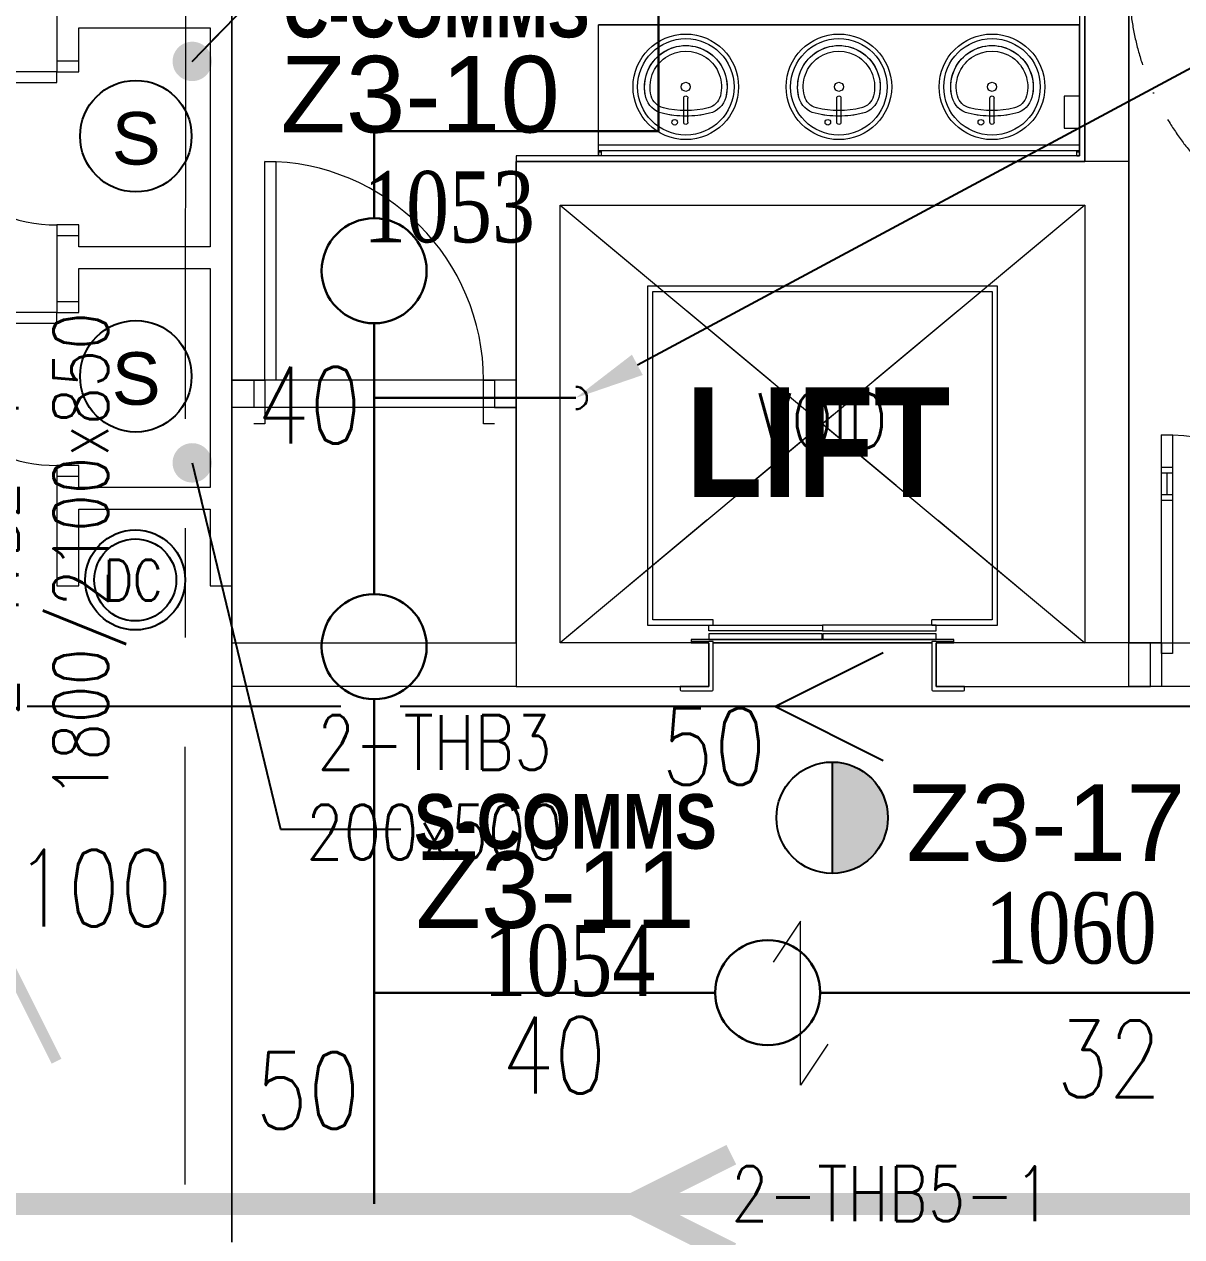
# Model space of a CAD drawing. Header units: millimetres. Extents: x -47219 to 440296, y -79832 to 7189.
# Drawn here: x 6132 to 11425, y -24550 to -19008 of the extents above; entities that cross this region are included whole.
import ezdxf
from ezdxf import colors
from ezdxf.entities.mleader import LeaderData, LeaderLine
from ezdxf.math import Vec2, Vec3

# ---------------------------------------------------------------- set-up
doc = ezdxf.new("R2010")
doc.units = ezdxf.units.MM
for name, pattern in [('BLK_2 - 3RD STOREY  LOWER ROOF PLAN-archi clean_25 SEPT 2024$0$1599_DB_A_BLK2_HQ_R21-3RD STOREY 230517$0$IDA - Hidden 2-1', [750, 500, -250]), ('BLK_2 - 3RD STOREY  LOWER ROOF PLAN-archi clean_25 SEPT 2024$0$1599_DB_A_BLK2_HQ_R21-3RD STOREY 230517$0$IDA_Stair Clear', [675, 400, -137.5, 0, -137.5]), ('BLK_2 - 3RD STOREY  LOWER ROOF PLAN-archi clean_25 SEPT 2024$0$IDA - Grid Line', [3500, 2000, -500, 500, -500]), ('BLK_2 - 3RD STOREY  LOWER ROOF PLAN-archi clean_25 SEPT 2024$0$IDA - Hidden 2-1', [750, 500, -250]), ('BLK_2 - 3RD STOREY  LOWER ROOF PLAN-archi clean_25 SEPT 2024$0$IDA_Stair Clear', [675, 400, -137.5, 0, -137.5])]:
    doc.linetypes.add(name, pattern=pattern)
for name, color, linetype in [('ADRESS', 42, 'Continuous'), ('ANNOTATION', 7, 'Continuous'), ('M-_FIREHEAT_E-', 1, 'Continuous'), ('M-_FIRESMOKE_E-', 1, 'Continuous'), ('M-_FIRESPRK_T-', 7, 'Continuous'), ('M-FIRE----_E-', 12, 'Continuous'), ('M_HR PIPE', 3, 'Continuous'), ('ROOMNAME', 7, 'Continuous'), ('ZONENAME', 152, 'Continuous')]:
    doc.layers.add(name, color=color, linetype=linetype)
for name, color, linetype, lineweight in [('BLK_2 - 3RD STOREY  LOWER ROOF PLAN-archi clean_25 SEPT 2024$0$1599_DB_A_BLK2_HQ_R21-3RD STOREY 230517$0$A-_DETA----_ED-3', 8, 'BLK_2 - 3RD STOREY  LOWER ROOF PLAN-archi clean_25 SEPT 2024$0$1599_DB_A_BLK2_HQ_R21-3RD STOREY 230517$0$IDA_Stair Clear', 9), ('BLK_2 - 3RD STOREY  LOWER ROOF PLAN-archi clean_25 SEPT 2024$0$1599_DB_A_BLK2_HQ_R21-3RD STOREY 230517$0$A-_DETA----_ED-4', 8, 'BLK_2 - 3RD STOREY  LOWER ROOF PLAN-archi clean_25 SEPT 2024$0$1599_DB_A_BLK2_HQ_R21-3RD STOREY 230517$0$IDA - Hidden 2-1', 9), ('BLK_2 - 3RD STOREY  LOWER ROOF PLAN-archi clean_25 SEPT 2024$0$1599_DB_A_BLK2_HQ_R21-3RD STOREY 230517$0$A-_DOOR----_E', 8, 'Continuous', 9), ('BLK_2 - 3RD STOREY  LOWER ROOF PLAN-archi clean_25 SEPT 2024$0$1599_DB_A_BLK2_HQ_R21-3RD STOREY 230517$0$A-_DOOR----_E-1', 8, 'Continuous', 9), ('BLK_2 - 3RD STOREY  LOWER ROOF PLAN-archi clean_25 SEPT 2024$0$1599_DB_A_BLK2_HQ_R21-3RD STOREY 230517$0$A-_FURT----_E', 8, 'Continuous', 9), ('BLK_2 - 3RD STOREY  LOWER ROOF PLAN-archi clean_25 SEPT 2024$0$1599_DB_A_BLK2_HQ_R21-3RD STOREY 230517$0$M-_SANIFIXR_E', 8, 'Continuous', 9), ('BLK_2 - 3RD STOREY  LOWER ROOF PLAN-archi clean_25 SEPT 2024$0$A-_DETA----_ED-2', 8, 'BLK_2 - 3RD STOREY  LOWER ROOF PLAN-archi clean_25 SEPT 2024$0$IDA_Stair Clear', 9), ('BLK_2 - 3RD STOREY  LOWER ROOF PLAN-archi clean_25 SEPT 2024$0$A-_DETA----_ED-3', 8, 'BLK_2 - 3RD STOREY  LOWER ROOF PLAN-archi clean_25 SEPT 2024$0$IDA - Hidden 2-1', 9), ('BLK_2 - 3RD STOREY  LOWER ROOF PLAN-archi clean_25 SEPT 2024$0$A-_DOOR----_E', 8, 'Continuous', 9), ('BLK_2 - 3RD STOREY  LOWER ROOF PLAN-archi clean_25 SEPT 2024$0$A-_DOOR----_E-1', 8, 'Continuous', 9), ('BLK_2 - 3RD STOREY  LOWER ROOF PLAN-archi clean_25 SEPT 2024$0$A-_WALL----_E', 8, 'Continuous', 9), ('BLK_2 - 3RD STOREY  LOWER ROOF PLAN-archi clean_25 SEPT 2024$0$S-_ANOTGRID_E-1', 8, 'BLK_2 - 3RD STOREY  LOWER ROOF PLAN-archi clean_25 SEPT 2024$0$IDA - Grid Line', 9), ('M-_SPRKPIEX_E-', 1, 'Continuous', 30), ('NW_BEAM AND COLUMN', 134, 'Continuous', 5), ('S-_LINE----_N-', 140, 'Continuous', 18), ('S-TEXT', 140, 'Continuous', 18)]:
    doc.layers.add(name, color=color, linetype=linetype, lineweight=lineweight)
doc.styles.add('BLK_2 - 3RD STOREY  LOWER ROOF PLAN_12 JUNE 2024$0$Arial Narrow_B_1', font='ARIALNB.TTF', dxfattribs={"height": 500})
doc.styles.add('BLK_2 - 3RD STOREY  LOWER ROOF PLAN_12 JUNE 2024$0$Arial Narrow_B_3', font='ARIALNB.TTF', dxfattribs={"height": 375})
doc.styles.add('RomanS_5', font='romans__.ttf', dxfattribs={"width": 0.8, "height": 250})
doc.styles.add('Simplex', font='SIMPLEX.shx', dxfattribs={"width": 0.8, "height": 2.5})
doc.styles.get("Standard").update_dxf_attribs({"font": 'arial.ttf'})
doc.styles.add('TIME', font='times.ttf', dxfattribs={"width": 0.8})
doc.styles.add('TW_Romans', font='romans.shx', dxfattribs={"width": 0.8})
doc.dimstyles.new('ROOM', dxfattribs={"dimscale": 1000, "dimtxt": 0.18, "dimasz": 0.18, "dimexe": 0.18, "dimexo": 0.0625, "dimgap": 0.09, "dimtad": 0, "dimtih": 1, "dimtoh": 1, "dimdec": 0, "dimzin": 0, "dimdsep": 46, "dimtxsty": 'Standard', "dimblk": 'OBLIQUE', "dimcen": 0.09, "dimadec": 0, "dimazin": 0, "dimtfac": 1, "dimtdec": 0, "dimtofl": 0, "dimtmove": 0, "dimatfit": 3, "dimldrblk": 'DOT', "dimfxl": 1, "dimtolj": 1, "dimtzin": 0, "dimarcsym": 0})

# ---------------------------------------------------------------- blocks, each defined once
blk = doc.blocks.new('Extinguisher')
at = {"layer": 'M-FIRE----_E-'}
for radius in [238, 195.4]:
    blk.add_circle((0, 0), radius, dxfattribs=at)
at = {"color": 7, "style": 'TW_Romans', "width": 0.8}
blk.add_text('DC', height=195, dxfattribs=at).set_placement((-151, -98.4))
blk = doc.blocks.new('3rd Structure')
at = {"layer": 'NW_BEAM AND COLUMN', "color": 8}
for p, q in [((-21350, 250), (-21350, -28550)), ((-21350, -28550), (-21350, 250)), ((-17450, -23610), (-17450, -18725)), ((-17250, -18725), (-17250, -23610)), ((-17250, -23610), (-20050, -23610)), ((-20050, -23610), (-20050, -26010)), ((-17250, -23610), (-17450, -23610)), ((-17250, -26010), (-17250, -23610)), ((-19850, -23810), (-17450, -25810)), ((-17450, -23810), (-19850, -25810)), ((-19850, -25810), (-19850, -23810)), ((-19850, -23810), (-17450, -23810)), ((-17450, -23810), (-17450, -25810)), ((-21350, -25810), (-20050, -25810)), ((-21350, -26010), (-21350, -25810)), ((-20050, -25810), (-20050, -26010)), ((-19170, -25810), (-19850, -25810)), ((-19170, -26010), (-19170, -25810)), ((-18130, -25810), (-18130, -26010)), ((-17450, -25810), (-18130, -25810)), ((-17250, -25810), (-14350, -25810)), ((-17250, -26010), (-17250, -25810)), ((-20050, -26010), (-21350, -26010)), ((-20050, -26010), (-19170, -26010)), ((-18130, -26010), (-17250, -26010)), ((-14350, -26010), (-17250, -26010)), ((-18750, -27082.7), (-18875, -27270.2)), ((-18750, -27832.7), (-18750, -27082.7)), ((-18625, -27645.2), (-18750, -27832.7))]:
    blk.add_line(p, q, dxfattribs=at)
at = {"layer": 'S-TEXT', "color": 8, "insert": (-22576.3, -25409.9), "char_height": 250, "width": 2959.115, "attachment_point": 2, "rotation": 90, "line_spacing_factor": 0.983083, "style": 'RomanS_5'}
blk.add_mtext('2-4VB2-4\\P1800/2100x850', dxfattribs=at)
at = {"layer": 'S-TEXT', "color": 8, "char_height": 250, "attachment_point": 2, "line_spacing_factor": 0.983083, "style": 'RomanS_5'}
for s, insert, width in [('VOID', (-18650, -24668.5), 786.253), ('2-THB3\\P200x500', (-20423.9, -26140.8), 1566.411), ('2-THB5-1\\P500x850', (-18335.2, -28203.1), 2005.25)]:
    blk.add_mtext(s, dxfattribs=dict(at, insert=insert, width=width))
blk = doc.blocks.new('fire0101')
at = {"color": 0, "linetype": 'Continuous'}
blk.add_circle((0, 0), 100, dxfattribs=at)
blk = doc.blocks.new('SMOKE')
at = {"layer": 'M-_FIRESMOKE_E-'}
blk.add_circle((0, 0), 254.7, dxfattribs=at)
blk.add_text('S', height=240, dxfattribs=at).set_placement((-110, -130))
blk = doc.blocks.new('_Dot')
at = {"color": 0, "linetype": 'ByBlock', "lineweight": -2}
blk.add_line((-0.5, 0), (-1, 0), dxfattribs=at)
at = {"color": 0, "linetype": 'ByBlock', "const_width": 0.5}
blk.add_lwpolyline([(-0.25, 0, 1), (0.25, 0, 1)], format="xyb", close=True, dxfattribs=at)
blk = doc.blocks.new('_Oblique')
at = {"color": 0, "linetype": 'ByBlock', "lineweight": -2}
blk.add_line((-0.5, -0.5), (0.5, 0.5), dxfattribs=at)
blk = doc.blocks.new('HEAT')
at = {"layer": 'M-_FIREHEAT_E-'}
h = blk.add_hatch(color=256, dxfattribs=at)
h.dxf.hatch_style = 1
h.paths.add_polyline_path([(254.7, 0, 0.414214), (0, 254.7), (0, -254.7, 0.414214)])
blk.add_line((0, 254.7), (0, -254.7), dxfattribs=at)
blk.add_circle((0, 0), 254.7, dxfattribs=at)
blk = doc.blocks.new('BLK_2 - 3RD STOREY  LOWER ROOF PLAN-archi clean_25 SEPT 2024$0$1599_DB_A_BLK2_HQ_R21-3RD STOREY 230517$0$IDA - F - Single - Swing - 1100L X 2200H - B2-TD01-3251066-LINKVIEW_BLK2_3RD STOREY')
at = {"layer": 'BLK_2 - 3RD STOREY  LOWER ROOF PLAN-archi clean_25 SEPT 2024$0$1599_DB_A_BLK2_HQ_R21-3RD STOREY 230517$0$A-_DOOR----_E'}
for p, q in [((-550, 137.5), (-500, 137.5)), ((-500, 137.5), (-500, -62.5)), ((500, 137.5), (550, 137.5)), ((500, -62.5), (500, 137.5)), ((-500, -62.5), (-550, -62.5)), ((450, -62.5), (500, -62.5)), ((450, -1062.5), (450, -62.5)), ((500, -62.5), (500, -1062.5)), ((550, -62.5), (500, -62.5)), ((500, -1062.5), (450, -1062.5))]:
    blk.add_line(p, q, dxfattribs=at)
blk.add_arc((500, -62.5), 1000, 180, 270, dxfattribs=at)
blk = doc.blocks.new('BLK_2 - 3RD STOREY  LOWER ROOF PLAN-archi clean_25 SEPT 2024$0$1599_DB_A_BLK2_HQ_R21-3RD STOREY 230517$0$IDA - 2D Void - Line Type_IDA - Hidden 2-1-3564702-LINKVIEW_BLK2_3RD STOREY')
at = {"layer": 'BLK_2 - 3RD STOREY  LOWER ROOF PLAN-archi clean_25 SEPT 2024$0$1599_DB_A_BLK2_HQ_R21-3RD STOREY 230517$0$A-_DETA----_ED-4'}
for p, q in [((2400, 2000), (0, 0)), ((0, 2000), (2400, 0))]:
    blk.add_line(p, q, dxfattribs=at)
blk = doc.blocks.new('BLK_2 - 3RD STOREY  LOWER ROOF PLAN-archi clean_25 SEPT 2024$0$1599_DB_A_BLK2_HQ_R21-3RD STOREY 230517$0$IDA - Stair Turning Space - 1250-2832024-LINKVIEW_BLK2_3RD STOREY')
at = {"layer": 'BLK_2 - 3RD STOREY  LOWER ROOF PLAN-archi clean_25 SEPT 2024$0$1599_DB_A_BLK2_HQ_R21-3RD STOREY 230517$0$A-_DETA----_ED-3'}
blk.add_line((0, -1250), (400, -1250), dxfattribs=at)
for centre, start, end in [((0, 0), 180, 270), ((400, 0), 270, 360)]:
    blk.add_arc(centre, 1250, start, end, dxfattribs=at)
blk = doc.blocks.new('BLK_2 - 3RD STOREY  LOWER ROOF PLAN-archi clean_25 SEPT 2024$0$1599_DB_A_BLK2_HQ_R21-3RD STOREY 230517$0$IDA - F - Single - Swing - VP - 1100L X 2200H - B2-FTD01 - 1HR-3249127-LINKVIEW_BLK2_3RD STOREY')
at = {"layer": 'BLK_2 - 3RD STOREY  LOWER ROOF PLAN-archi clean_25 SEPT 2024$0$1599_DB_A_BLK2_HQ_R21-3RD STOREY 230517$0$A-_DOOR----_E-1'}
for p, q in [((-550, 100), (-500, 100)), ((-500, 100), (-500, -100)), ((500, 100), (550, 100)), ((500, -50.8), (500, 100)), ((450, -50.8), (500, -50.8)), ((450, -1050.8), (450, -50.8)), ((500, -50.8), (500, -1050.8)), ((-500, -100), (-550, -100)), ((550, -100), (500, -100)), ((450, -750.8), (500, -750.8)), ((450, -775.8), (500, -775.8)), ((475, -875.8), (475, -775.8)), ((450, -875.8), (500, -875.8)), ((450, -900.8), (500, -900.8)), ((500, -1050.8), (450, -1050.8))]:
    blk.add_line(p, q, dxfattribs=at)
blk.add_arc((500, -50.8), 1000, 180, 270, dxfattribs=at)
blk = doc.blocks.new('BLK_2 - 3RD STOREY  LOWER ROOF PLAN-archi clean_25 SEPT 2024$0$1599_DB_A_BLK2_HQ_R21-3RD STOREY 230517$0$IDA - Elevator Door - 1000L X 2100H - 2HR-3619522-LINKVIEW_BLK2_3RD STOREY')
at = {"layer": 'BLK_2 - 3RD STOREY  LOWER ROOF PLAN-archi clean_25 SEPT 2024$0$1599_DB_A_BLK2_HQ_R21-3RD STOREY 230517$0$A-_DOOR----_E'}
for p, q in [((800, 1730), (-800, 1730)), ((-800, 1730), (-800, 180)), ((800, 180), (800, 1730)), ((-775, 205), (-775, 1705)), ((-775, 1705), (775, 1705)), ((775, 1705), (775, 205)), ((-800, 180), (-500, 180)), ((-500, 205), (-775, 205)), ((-520, 155), (-520, 180)), ((-520, 180), (0, 180)), ((-500, 180), (-500, 205)), ((520, 180), (0, 180)), ((0, 180), (0, 155)), ((500, 180), (500, 205)), ((775, 205), (500, 205)), ((500, 180), (800, 180)), ((520, 155), (520, 180)), ((-520, 115), (-600, 115)), ((-600, 115), (-600, 105)), ((0, 155), (-520, 155)), ((-2, 140), (-520, 140)), ((-520, 140), (-520, 115)), ((-520, 115), (-2, 115)), ((-2, 115), (-2, 140)), ((2, 115), (-2, 115)), ((0, 155), (520, 155)), ((520, 140), (2, 140)), ((2, 140), (2, 115)), ((2, 115), (520, 115)), ((520, 115), (520, 140)), ((600, 115), (520, 115)), ((600, 105), (600, 115)), ((-500, 105), (-600, 105)), ((-600, 105), (-600, 100)), ((-500.5, 100), (500.5, 100)), ((-500, -115), (-500, 105)), ((600, 105), (500, 105)), ((500, 105), (500, -115)), ((600, 100), (600, 105)), ((-650, -100), (-650, -115)), ((650, -115), (650, -100)), ((-645, -120), (-505, -120)), ((505, -120), (645, -120))]:
    blk.add_line(p, q, dxfattribs=at)
for centre, start, end in [((-645, -115), 180, 270), ((-505, -115), 270, 360), ((505, -115), 180, 270), ((645, -115), 270, 0)]:
    blk.add_arc(centre, 5, start, end, dxfattribs=at)
blk = doc.blocks.new('BLK_2 - 3RD STOREY  LOWER ROOF PLAN-archi clean_25 SEPT 2024$0$1599_DB_A_BLK2_HQ_R21-3RD STOREY 230517$0$IDA - Mirror - MR - 1575mm-3890133-LINKVIEW_BLK2_3RD STOREY')
at = {"layer": 'BLK_2 - 3RD STOREY  LOWER ROOF PLAN-archi clean_25 SEPT 2024$0$1599_DB_A_BLK2_HQ_R21-3RD STOREY 230517$0$A-_FURT----_E'}
for p, q in [((-1087.5, -12.5), (-1087.5, 0)), ((1087.5, 0), (1087.5, -12.5)), ((-1100, -25), (1100, -25)), ((-1100, -50), (-1100, -25)), ((1100, -50), (-1100, -50)), ((1087.5, 0), (-1087.5, 0)), ((-1087.5, -25), (-1087.5, -12.5)), ((-1087.5, -25), (1087.5, -25)), ((1087.5, -12.5), (1087.5, -25)), ((1100, -25), (1100, -50))]:
    blk.add_line(p, q, dxfattribs=at)
blk = doc.blocks.new('BLK_2 - 3RD STOREY  LOWER ROOF PLAN-archi clean_25 SEPT 2024$0$1599_DB_A_BLK2_HQ_R21-3RD STOREY 230517$0$Sink_Vanity_Round - Basin-2972118-LINKVIEW_BLK2_3RD STOREY')
at = {"layer": 'BLK_2 - 3RD STOREY  LOWER ROOF PLAN-archi clean_25 SEPT 2024$0$1599_DB_A_BLK2_HQ_R21-3RD STOREY 230517$0$M-_SANIFIXR_E'}
for p, q in [((87.1, -247.1), (87.1, -136.3)), ((106.2, -247.1), (106.2, -136.3))]:
    blk.add_line(p, q, dxfattribs=at)
for centre, radius, start, end in [((96.7, -85.2), 241.3, 0, 180), ((96.7, -85.2), 241.3, 90, 270), ((96.7, -85.2), 220.6, 90, 270), ((96.7, -85.2), 241.3, 270, 90), ((96.7, -85.2), 220.6, 270, 90), ((96.7, -85.2), 188.7, 345.2115, 194.7885), ((96.7, -85.2), 188.7, 90, 194.7885), ((96.7, -85.2), 163.3, 345.2115, 194.7885), ((96.7, -85.2), 188.7, 345.2115, 90), ((96.7, -85.2), 241.3, 180, 0), ((96.7, -85.2), 20.6, 0, 180), ((96.7, -85.2), 20.6, 180, 0), ((12.4, -107.4), 101.6, 194.7885, 256.1035), ((12.4, -107.4), 101.6, 194.7885, 256.1035), ((12.4, -107.4), 76.2, 194.7885, 256.1035), ((96.7, -136.3), 9.52, 0, 180), ((180.9, -107.4), 76.2, 283.8965, 345.2115), ((180.9, -107.4), 101.6, 283.8965, 345.2115), ((180.9, -107.4), 101.6, 283.8965, 345.2115), ((96.7, 233), 452.3, 256.1035, 283.8965), ((96.7, 233), 452.3, 256.1035, 270), ((96.7, 233), 426.9, 256.1035, 283.8965), ((96.7, 233), 452.3, 270, 283.8965), ((96.7, -247.1), 9.52, 180, 0), ((147.5, -247.1), 12.7, 0, 180), ((147.5, -247.1), 12.7, 180, 0)]:
    blk.add_arc(centre, radius, start, end, dxfattribs=at)
blk = doc.blocks.new('BLK_2 - 3RD STOREY  LOWER ROOF PLAN-archi clean_25 SEPT 2024$0$1599_DB_A_BLK2_HQ_R21-3RD STOREY 230517$0$IDA - Vanity - Array - 3 Sink_2200L-3862115-LINKVIEW_BLK2_3RD STOREY')
at = {"layer": 'BLK_2 - 3RD STOREY  LOWER ROOF PLAN-archi clean_25 SEPT 2024$0$1599_DB_A_BLK2_HQ_R21-3RD STOREY 230517$0$M-_SANIFIXR_E'}
for p, q in [((-1327.5, 50), (-1327.5, 600)), ((-1327.5, 600), (872.5, 600)), ((-1327.5, 600), (-1327.5, 50)), ((872.5, 600), (-1327.5, 600)), ((-1327.5, 0), (-1327.5, 25)), ((-1327.5, 25), (-1327.5, 19.1)), ((-1327.5, 19.1), (-1315, 19.1)), ((-1315, 19.1), (-1327.5, 19.1)), ((-1327.5, 0), (-1327.5, 19.1)), ((860, 19.1), (872.5, 19.1)), ((872.5, 19.1), (860, 19.1)), ((872.5, 25), (872.5, 0)), ((872.5, 19.1), (872.5, 25)), ((872.5, 19.1), (872.5, 0))]:
    blk.add_line(p, q, dxfattribs=at)
blk = doc.blocks.new('BLK_2 - 3RD STOREY  LOWER ROOF PLAN-archi clean_25 SEPT 2024$0$1599_DB_A_BLK2_HQ_R21-3RD STOREY 230517$0$IDA - Soap Dispenser - Wall Mount - IDA - Soap Dispenser - Wall Mount-3206380-LINKVIEW_BLK2_3RD STOREY')
at = {"layer": 'BLK_2 - 3RD STOREY  LOWER ROOF PLAN-archi clean_25 SEPT 2024$0$1599_DB_A_BLK2_HQ_R21-3RD STOREY 230517$0$A-_FURT----_E'}
for p, q in [((96.4, 82.4), (-49.7, 82.4)), ((-49.7, 82.4), (-49.7, 12.5)), ((96.4, 12.5), (96.4, 82.4))]:
    blk.add_line(p, q, dxfattribs=at)
blk = doc.blocks.new('BLK_2 - 3RD STOREY  LOWER ROOF PLAN-archi clean_25 SEPT 2024$0$IDA - Elevator Door - 1000L X 2100H - 2HR-3619522-BLK 2 3RD STOREY PLAN')
at = {"layer": 'BLK_2 - 3RD STOREY  LOWER ROOF PLAN-archi clean_25 SEPT 2024$0$A-_DOOR----_E'}
for p, q in [((800, 1730), (-800, 1730)), ((-800, 1730), (-800, 180)), ((800, 180), (800, 1730)), ((-775, 205), (-775, 1705)), ((-775, 1705), (775, 1705)), ((775, 1705), (775, 205)), ((-800, 180), (-500, 180)), ((-500, 205), (-775, 205)), ((-520, 155), (-520, 180)), ((-520, 180), (0, 180)), ((-500, 180), (-500, 205)), ((520, 180), (0, 180)), ((0, 180), (0, 155)), ((500, 180), (500, 205)), ((775, 205), (500, 205)), ((500, 180), (800, 180)), ((520, 155), (520, 180)), ((600, 115), (-600, 115)), ((-600, 115), (-600, 100)), ((0, 155), (-520, 155)), ((-2, 140), (-520, 140)), ((-520, 140), (-520, 115)), ((-520, 115), (-2, 115)), ((-2, 115), (-2, 140)), ((0, 155), (520, 155)), ((520, 140), (2, 140)), ((2, 140), (2, 115)), ((2, 115), (520, 115)), ((520, 115), (520, 140)), ((600, 100), (600, 115)), ((-500, 105), (-600, 105)), ((-600, 105), (-600, 100)), ((-600, 100), (-520, 100)), ((-600, 100), (-520, 100)), ((-520, 100), (-520, -100)), ((-500.5, 100), (500.5, 100)), ((-500, -115), (-500, 105)), ((600, 105), (500, 105)), ((500, 105), (500, -115)), ((520, -100), (520, 100)), ((520, 100), (600, 100)), ((520, 100), (600, 100)), ((600, 100), (600, 105)), ((-520, -100), (-650, -100)), ((-650, -100), (-650, -115)), ((650, -100), (520, -100)), ((650, -115), (650, -100)), ((-645, -120), (-505, -120)), ((505, -120), (645, -120))]:
    blk.add_line(p, q, dxfattribs=at)
for centre, start, end in [((-645, -115), 180, 270), ((-505, -115), 270, 360), ((505, -115), 180, 270), ((645, -115), 270, 360)]:
    blk.add_arc(centre, 5, start, end, dxfattribs=at)
blk = doc.blocks.new('BLK_2 - 3RD STOREY  LOWER ROOF PLAN-archi clean_25 SEPT 2024$0$IDA - F - Single - Swing - VP - 1100L X 2200H - B2-FTD01 - 1HR-3249127-BLK 2 3RD STOREY PLAN')
at = {"layer": 'BLK_2 - 3RD STOREY  LOWER ROOF PLAN-archi clean_25 SEPT 2024$0$A-_DOOR----_E-1'}
for p, q in [((-550, 100), (-500, 100)), ((-550, -100), (-550, 100)), ((-500, 100), (-500, -100)), ((500, 100), (550, 100)), ((500, -100), (500, 100)), ((550, 100), (550, -100)), ((450, -50.8), (500, -50.8)), ((450, -1050.8), (450, -50.8)), ((500, -50.8), (500, -1050.8)), ((-500, -100), (-550, -100)), ((550, -100), (500, -100)), ((450, -750.8), (500, -750.8)), ((450, -775.8), (500, -775.8)), ((475, -875.8), (475, -775.8)), ((450, -875.8), (500, -875.8)), ((450, -900.8), (500, -900.8)), ((500, -1050.8), (450, -1050.8))]:
    blk.add_line(p, q, dxfattribs=at)
blk.add_arc((500, -50.8), 1000, 180, 270, dxfattribs=at)
blk = doc.blocks.new('BLK_2 - 3RD STOREY  LOWER ROOF PLAN-archi clean_25 SEPT 2024$0$IDA - Stair Turning Space - 1250-2832024-BLK 2 3RD STOREY PLAN')
at = {"layer": 'BLK_2 - 3RD STOREY  LOWER ROOF PLAN-archi clean_25 SEPT 2024$0$A-_DETA----_ED-2'}
blk.add_line((0, -1250), (400, -1250), dxfattribs=at)
for centre, start, end in [((0, 0), 180, 270), ((400, 0), 270, 360)]:
    blk.add_arc(centre, 1250, start, end, dxfattribs=at)
blk = doc.blocks.new('BLK_2 - 3RD STOREY  LOWER ROOF PLAN-archi clean_25 SEPT 2024$0$IDA - 2D Void - Line Type_IDA - Hidden 2-1-3564702-BLK 2 3RD STOREY PLAN')
at = {"layer": 'BLK_2 - 3RD STOREY  LOWER ROOF PLAN-archi clean_25 SEPT 2024$0$A-_DETA----_ED-3'}
for p, q in [((2400, 2000), (0, 0)), ((0, 2000), (2400, 0))]:
    blk.add_line(p, q, dxfattribs=at)
blk = doc.blocks.new('BLK_2 - 3RD STOREY  LOWER ROOF PLAN-archi clean_25 SEPT 2024')
at = {"layer": 'BLK_2 - 3RD STOREY  LOWER ROOF PLAN-archi clean_25 SEPT 2024$0$A-_WALL----_E'}
for p, q in [((-120336.4, -62362.4), (-120336.4, -57202.4)), ((-120361.4, -57302.4), (-120361.4, -62337.4)), ((-120136.4, -64562.4), (-120136.4, -57277.4)), ((-120136.4, -64562.4), (-120136.4, -57477.4)), ((-124236.4, -62362.4), (-124236.4, -60502.4)), ((-124236.4, -60502.4), (-124236.4, -62362.4)), ((-120361.4, -60502.4), (-120361.4, -62337.4)), ((-120336.4, -60502.4), (-120336.4, -62362.4)), ((-120336.4, -60502.4), (-120336.4, -62362.4)), ((-120336.4, -62337.4), (-120336.4, -60502.4)), ((-120136.4, -60602.4), (-120136.4, -64562.4)), ((-124236.4, -64302.4), (-124236.4, -60752.4)), ((-120136.4, -60877.4), (-120136.4, -64562.4)), ((-125036.4, -61602.4), (-125036.4, -61902.4)), ((-124936.4, -61902.4), (-124936.4, -61752.4)), ((-124936.4, -61752.4), (-124336.4, -61752.4)), ((-124336.4, -61752.4), (-124336.4, -62752.4)), ((-125036.4, -61902.4), (-124936.4, -61902.4)), ((-125036.4, -61902.4), (-125036.4, -61952.4)), ((-124936.4, -61952.4), (-124936.4, -61902.4)), ((-125036.4, -61952.4), (-125736.4, -61952.4)), ((-125036.4, -62002.4), (-125036.4, -61952.4)), ((-125036.4, -61952.4), (-124936.4, -61952.4)), ((-125736.4, -62002.4), (-125036.4, -62002.4)), ((-120361.4, -62337.4), (-122936.4, -62337.4)), ((-122936.4, -62337.4), (-122936.4, -64762.4)), ((-120373.9, -62337.4), (-120361.4, -62337.4)), ((-120336.4, -62362.4), (-122936.4, -62362.4)), ((-122936.4, -64562.4), (-122936.4, -62362.4)), ((-122936.4, -64562.4), (-122936.4, -62362.4)), ((-120336.4, -62362.4), (-122936.4, -62362.4)), ((-122936.4, -62362.4), (-122936.4, -62562.4)), ((-122936.4, -62362.4), (-120336.4, -62362.4)), ((-122936.4, -62562.4), (-122936.4, -64562.4)), ((-122736.4, -64562.4), (-122736.4, -62562.4)), ((-122736.4, -62562.4), (-120336.4, -62562.4)), ((-122736.4, -62562.4), (-120336.4, -62562.4)), ((-122736.4, -64562.4), (-122736.4, -62562.4)), ((-120336.4, -62562.4), (-120336.4, -64562.4)), ((-120336.4, -62562.4), (-120336.4, -64562.4)), ((-125036.4, -62652.4), (-125036.4, -62702.4)), ((-124936.4, -62652.4), (-125036.4, -62652.4)), ((-124936.4, -62702.4), (-124936.4, -62652.4)), ((-125036.4, -62702.4), (-125036.4, -63002.4)), ((-124936.4, -62702.4), (-125036.4, -62702.4)), ((-124936.4, -62752.4), (-124936.4, -62702.4)), ((-124336.4, -62752.4), (-124936.4, -62752.4)), ((-124936.4, -63002.4), (-124936.4, -62852.4)), ((-124936.4, -62852.4), (-124336.4, -62852.4)), ((-124336.4, -62852.4), (-124336.4, -63852.4)), ((-125036.4, -63002.4), (-124936.4, -63002.4)), ((-125036.4, -63002.4), (-125036.4, -63052.4)), ((-124936.4, -63052.4), (-124936.4, -63002.4)), ((-125036.4, -63052.4), (-125736.4, -63052.4)), ((-125036.4, -63102.4), (-125036.4, -63052.4)), ((-125036.4, -63052.4), (-124936.4, -63052.4)), ((-125736.4, -63102.4), (-125036.4, -63102.4)), ((-122936.4, -63362.4), (-124236.4, -63362.4)), ((-122936.4, -63487.4), (-124236.4, -63487.4)), ((-125036.4, -63752.4), (-125036.4, -63802.4)), ((-124936.4, -63752.4), (-125036.4, -63752.4)), ((-124936.4, -63802.4), (-124936.4, -63752.4)), ((-124936.4, -63802.4), (-125036.4, -63802.4)), ((-125036.4, -63802.4), (-125036.4, -64302.4)), ((-124936.4, -63852.4), (-124936.4, -63802.4)), ((-124336.4, -63852.4), (-124936.4, -63852.4)), ((-124936.4, -64302.4), (-124936.4, -63952.4)), ((-124936.4, -63952.4), (-124336.4, -63952.4)), ((-124336.4, -63952.4), (-124336.4, -64302.4)), ((-125036.4, -64302.4), (-124936.4, -64302.4)), ((-124336.4, -64302.4), (-124236.4, -64302.4)), ((-122056.4, -64562.4), (-122736.4, -64562.4)), ((-122056.4, -64562.4), (-122736.4, -64562.4)), ((-122056.4, -64562.4), (-122736.4, -64562.4)), ((-122056.4, -64762.4), (-122056.4, -64562.4)), ((-122056.4, -64762.4), (-122056.4, -64562.4)), ((-121035.9, -64562.4), (-122036.9, -64562.4)), ((-121035.9, -64562.4), (-122036.9, -64562.4)), ((-121016.4, -64562.4), (-121016.4, -64762.4)), ((-120336.4, -64562.4), (-121016.4, -64562.4)), ((-120036.4, -64562.4), (-121016.4, -64562.4)), ((-120336.4, -64562.4), (-121016.4, -64562.4)), ((-121016.4, -64562.4), (-121016.4, -64762.4)), ((-120036.4, -64562.4), (-120136.4, -64562.4)), ((-119986.4, -64562.4), (-120136.4, -64562.4)), ((-120036.4, -64562.4), (-120136.4, -64562.4)), ((-120036.4, -64762.4), (-120036.4, -64562.4)), ((-119986.4, -64562.4), (-120036.4, -64562.4)), ((-120036.4, -64762.4), (-120036.4, -64562.4)), ((-122936.4, -64762.4), (-122056.4, -64762.4)), ((-122736.4, -64762.4), (-122056.4, -64762.4)), ((-121016.4, -64762.4), (-120036.4, -64762.4)), ((-121016.4, -64762.4), (-120036.4, -64762.4))]:
    blk.add_line(p, q, dxfattribs=at)
for points in [[(-122561.4, -61737.4), (-122561.4, -62337.4)], [(-124236.4, -63362.4), (-124136.4, -63362.4), (-124136.4, -63487.4), (-124236.4, -63487.4)], [(-122936.4, -63362.4), (-123036.4, -63362.4), (-123036.4, -63487.4), (-122936.4, -63487.4)]]:
    blk.add_lwpolyline(points, dxfattribs=at)
for centre in [(-125036.4, -61952.4), (-125036.4, -63052.4)]:
    blk.add_arc(centre, 700, 180, 270, dxfattribs=at)
at = {"layer": 'BLK_2 - 3RD STOREY  LOWER ROOF PLAN-archi clean_25 SEPT 2024$0$S-_ANOTGRID_E-1'}
blk.add_line((-124434.4, -37038.2), (-124486.4, -122559.3), dxfattribs=at)
at = {"layer": 'BLK_2 - 3RD STOREY  LOWER ROOF PLAN-archi clean_25 SEPT 2024$0$A-_WALL----_E'}
for name, p in [('BLK_2 - 3RD STOREY  LOWER ROOF PLAN-archi clean_25 SEPT 2024$0$1599_DB_A_BLK2_HQ_R21-3RD STOREY 230517$0$IDA - Stair Turning Space - 1250-2832024-LINKVIEW_BLK2_3RD STOREY', (-118886.4, -61527.4)), ('BLK_2 - 3RD STOREY  LOWER ROOF PLAN-archi clean_25 SEPT 2024$0$IDA - Stair Turning Space - 1250-2832024-BLK 2 3RD STOREY PLAN', (-118886.4, -61527.4)), ('BLK_2 - 3RD STOREY  LOWER ROOF PLAN-archi clean_25 SEPT 2024$0$1599_DB_A_BLK2_HQ_R21-3RD STOREY 230517$0$IDA - 2D Void - Line Type_IDA - Hidden 2-1-3564702-LINKVIEW_BLK2_3RD STOREY', (-122736.4, -64562.4)), ('BLK_2 - 3RD STOREY  LOWER ROOF PLAN-archi clean_25 SEPT 2024$0$IDA - 2D Void - Line Type_IDA - Hidden 2-1-3564702-BLK 2 3RD STOREY PLAN', (-122736.4, -64562.4)), ('BLK_2 - 3RD STOREY  LOWER ROOF PLAN-archi clean_25 SEPT 2024$0$1599_DB_A_BLK2_HQ_R21-3RD STOREY 230517$0$IDA - Elevator Door - 1000L X 2100H - 2HR-3619522-LINKVIEW_BLK2_3RD STOREY', (-121536.4, -64662.4)), ('BLK_2 - 3RD STOREY  LOWER ROOF PLAN-archi clean_25 SEPT 2024$0$IDA - Elevator Door - 1000L X 2100H - 2HR-3619522-BLK 2 3RD STOREY PLAN', (-121536.4, -64662.4))]:
    blk.add_blockref(name, p, dxfattribs=at)
at = {"layer": 'BLK_2 - 3RD STOREY  LOWER ROOF PLAN-archi clean_25 SEPT 2024$0$A-_WALL----_E', "xscale": -1}
for name, p in [('BLK_2 - 3RD STOREY  LOWER ROOF PLAN-archi clean_25 SEPT 2024$0$1599_DB_A_BLK2_HQ_R21-3RD STOREY 230517$0$IDA - Vanity - Array - 3 Sink_2200L-3862115-LINKVIEW_BLK2_3RD STOREY', (-121688.8, -62337.4)), ('BLK_2 - 3RD STOREY  LOWER ROOF PLAN-archi clean_25 SEPT 2024$0$1599_DB_A_BLK2_HQ_R21-3RD STOREY 230517$0$Sink_Vanity_Round - Basin-2972118-LINKVIEW_BLK2_3RD STOREY', (-122064.7, -61936.3)), ('BLK_2 - 3RD STOREY  LOWER ROOF PLAN-archi clean_25 SEPT 2024$0$1599_DB_A_BLK2_HQ_R21-3RD STOREY 230517$0$Sink_Vanity_Round - Basin-2972118-LINKVIEW_BLK2_3RD STOREY', (-121364.7, -61936.3)), ('BLK_2 - 3RD STOREY  LOWER ROOF PLAN-archi clean_25 SEPT 2024$0$1599_DB_A_BLK2_HQ_R21-3RD STOREY 230517$0$Sink_Vanity_Round - Basin-2972118-LINKVIEW_BLK2_3RD STOREY', (-120664.7, -61936.3))]:
    blk.add_blockref(name, p, dxfattribs=at)
at = {"layer": 'BLK_2 - 3RD STOREY  LOWER ROOF PLAN-archi clean_25 SEPT 2024$0$A-_WALL----_E'}
for name, p, rotation in [('BLK_2 - 3RD STOREY  LOWER ROOF PLAN-archi clean_25 SEPT 2024$0$1599_DB_A_BLK2_HQ_R21-3RD STOREY 230517$0$IDA - Soap Dispenser - Wall Mount - IDA - Soap Dispenser - Wall Mount-3206380-LINKVIEW_BLK2_3RD STOREY', (-120348.9, -62160.7), 90.00000000000001), ('BLK_2 - 3RD STOREY  LOWER ROOF PLAN-archi clean_25 SEPT 2024$0$1599_DB_A_BLK2_HQ_R21-3RD STOREY 230517$0$IDA - F - Single - Swing - 1100L X 2200H - B2-TD01-3251066-LINKVIEW_BLK2_3RD STOREY', (-123586.4, -63424.9), 180), ('BLK_2 - 3RD STOREY  LOWER ROOF PLAN-archi clean_25 SEPT 2024$0$1599_DB_A_BLK2_HQ_R21-3RD STOREY 230517$0$IDA - F - Single - Swing - VP - 1100L X 2200H - B2-FTD01 - 1HR-3249127-LINKVIEW_BLK2_3RD STOREY', (-119486.4, -64662.4), 180), ('BLK_2 - 3RD STOREY  LOWER ROOF PLAN-archi clean_25 SEPT 2024$0$IDA - F - Single - Swing - VP - 1100L X 2200H - B2-FTD01 - 1HR-3249127-BLK 2 3RD STOREY PLAN', (-119486.4, -64662.4), 180)]:
    blk.add_blockref(name, p, dxfattribs=dict(at, rotation=rotation))
at = {"layer": 'BLK_2 - 3RD STOREY  LOWER ROOF PLAN-archi clean_25 SEPT 2024$0$A-_WALL----_E', "xscale": -1, "rotation": 180}
blk.add_blockref('BLK_2 - 3RD STOREY  LOWER ROOF PLAN-archi clean_25 SEPT 2024$0$1599_DB_A_BLK2_HQ_R21-3RD STOREY 230517$0$IDA - Mirror - MR - 1575mm-3890133-LINKVIEW_BLK2_3RD STOREY', (-121461.4, -62337.4), dxfattribs=at)

msp = doc.modelspace()

# ---------------------------------------------------------------- linework, layer by layer
at = {"layer": 'M-_SPRKPIEX_E-'}
for p, q in [((9032.1, -18546.3), (9032.1, -19496)), ((7732.1, -19496), (9032.1, -19496)), ((7732.1, -19894.7), (7732.1, -19496)), ((7732.2, -21612.7), (7732.1, -20374.7)), ((7732.1, -20715.9), (8653.6, -20715.9)), ((7732.1, -24399.6), (7732.2, -22092.7)), ((9291.8, -23434.2), (7732.1, -23434.2)), ((12291.8, -23434.2), (9771.8, -23434.2))]:
    msp.add_line(p, q, dxfattribs=at)
for points, const_width in [([(13943.2, -21756.7), (13943.2, -24399.6), (6054.8, -24399.6)], 100), ([(6279.8, -23747.3), (6054.8, -23297.3), (5829.8, -23747.3)], 50), ([(9365.2, -24174.6), (8915.2, -24399.6), (9365.2, -24624.6)], 100)]:
    msp.add_lwpolyline(points, dxfattribs=dict(at, const_width=const_width))
msp.add_arc((8653.6, -20715.9), 51.5, 270, 90, dxfattribs=at)
at = {"layer": 'M_HR PIPE'}
for p, q in [((7579.8, -22126.8), (6145.3, -22126.8)), ((11708.2, -22126.8), (7850.6, -22126.8))]:
    msp.add_line(p, q, dxfattribs=at)
msp.add_lwpolyline([(10058.9, -21881), (9567.2, -22126.8), (10058.9, -22372.7)], dxfattribs=at)

# ---------------------------------------------------------------- block references
at = {"layer": 'M-_FIREHEAT_E-'}
msp.add_blockref('HEAT', (9826.1, -22634.5), dxfattribs=at)
at = {"layer": 'M-_FIRESMOKE_E-'}
for p in [(6642.4, -19519.1), (6642.4, -20616.9)]:
    msp.add_blockref('SMOKE', p, dxfattribs=at)
at = {"layer": 'M-_SPRKPIEX_E-'}
msp.add_blockref('BLK_2 - 3RD STOREY  LOWER ROOF PLAN-archi clean_25 SEPT 2024', (131318.5, 42727.7), dxfattribs=at)
at = {"layer": 'M-_SPRKPIEX_E-', "xscale": 2.4, "yscale": 2.4, "zscale": 2.4, "rotation": 258.865011862231}
for p in [(7732.1, -20134.7), (7732.2, -21852.7), (9531.8, -23434.2)]:
    msp.add_blockref('fire0101', p, dxfattribs=at)
at = {"layer": 'M-FIRE----_E-', "xscale": 0.9600000000000002, "yscale": 0.9600000000000002, "zscale": 0.9600000000000002}
msp.add_blockref('Extinguisher', (6639.9, -21547.7), dxfattribs=at)
at = {"layer": 'S-_LINE----_N-'}
msp.add_blockref('3rd Structure', (28432.1, 3975.3), dxfattribs=at)

# ---------------------------------------------------------------- texts
at = {"layer": 'ADRESS', "char_height": 325, "width": 1194.075, "attachment_point": 1, "style": 'TIME'}
for s, insert in [('1053', (7682, -19679.3)), ('1060', (10524.5, -22975.4)), ('1054', (8232.5, -23124.4))]:
    msp.add_mtext(s, dxfattribs=dict(at, insert=insert))
at = {"layer": 'M-_FIRESPRK_T-', "style": 'Simplex', "width": 0.8}
for s, p in [('40', (7195.5, -20924.3)), ('100', (6090.4, -23131.2)), ('40', (8314.6, -23894.8)), ('32', (10850.8, -23911.9)), ('50', (7189.3, -24055.7))]:
    msp.add_text(s, height=350, dxfattribs=at).set_placement(p)
at = {"layer": 'M_HR PIPE', "style": 'Simplex', "width": 0.8}
msp.add_text('50', height=350, dxfattribs=at).set_placement((9045.3, -22483.8))
at = {"layer": 'ROOMNAME', "attachment_point": 1}
for s, insert, char_height, width, style in [('C-COMMS', (7317.4, -18818), 250, 945.105, 'BLK_2 - 3RD STOREY  LOWER ROOF PLAN_12 JUNE 2024$0$Arial Narrow_B_3'), ('LIFT', (9157.6, -20668), 500, 1523.206, 'BLK_2 - 3RD STOREY  LOWER ROOF PLAN_12 JUNE 2024$0$Arial Narrow_B_1'), ('S-COMMS', (7915.1, -22526.4), 250, 945.105, 'BLK_2 - 3RD STOREY  LOWER ROOF PLAN_12 JUNE 2024$0$Arial Narrow_B_3')]:
    msp.add_mtext(s, dxfattribs=dict(at, insert=insert, char_height=char_height, width=width, style=style))
at = {"layer": 'ZONENAME', "char_height": 350, "width": 1018.47, "attachment_point": 1}
for s, insert in [('\\pi-112.81;Z3-10', (7416.9, -19152.4)), ('\\pi-113.41;Z3-17', (10278.2, -22482)), ('\\pi-79.629;Z3-11', (8001.2, -22788.3))]:
    msp.add_mtext(s, dxfattribs=dict(at, insert=insert))

# ---------------------------------------------------------------- leaders
at = {"layer": 'ANNOTATION'}
ml = msp.add_multileader_mtext('Standard', dxfattribs=at)
ml.set_content('%%C32 SPK PIPE\\PT/A', color=256)
ml.set_leader_properties()
ml.build(insert=Vec2(0, 0))
ml.multileader.update_dxf_attribs({"arrow_head_size": 320, "scale": 80})
ctx = ml.context
ctx.base_point, ctx.scale, ctx.char_height, ctx.arrow_head_size, ctx.landing_gap_size, ctx.plane_origin = Vec3(21679, -15033.7), 80, 320, 320, 160, Vec3(10930.5, -21113.8)
notes = []
notes.append((ctx, [(0, (1, 1, 0), (19238.7, -15033.7), (1, 0), 2440.3, [(1, [(8653.6, -20715.9)], 0, [])])]))
ctx.mtext.insert, ctx.mtext.flow_direction = Vec3(21839, -14871), 5
at = {"layer": 'ROOMNAME'}
for points in [[(6900.5, -19177.6), (7145.3, -18924.4), (7293.7, -18927.2)], [(6900.5, -21012.4), (7303.6, -22687.1), (7854.7, -22687.5)]]:
    msp.add_leader(points, dimstyle='ROOM', override={"dimgap": 0.09, "dimtad": 0}, dxfattribs=at)
for ctx, leaders in notes:
    for number, flags, end, landing, length, lines in leaders:
        leader = LeaderData()
        leader.index, (leader.has_last_leader_line, leader.has_dogleg_vector, leader.attachment_direction) = number, flags
        leader.last_leader_point, leader.dogleg_vector, leader.dogleg_length = Vec3(end), Vec3(landing), length
        for number, points, colour, breaks in lines:
            line = LeaderLine()
            line.index, line.vertices, line.color, line.breaks = number, Vec3.list(points), colors.encode_raw_color(colour), breaks
            leader.lines.append(line)
        ctx.leaders.append(leader)

doc.saveas('drawing.dxf')
